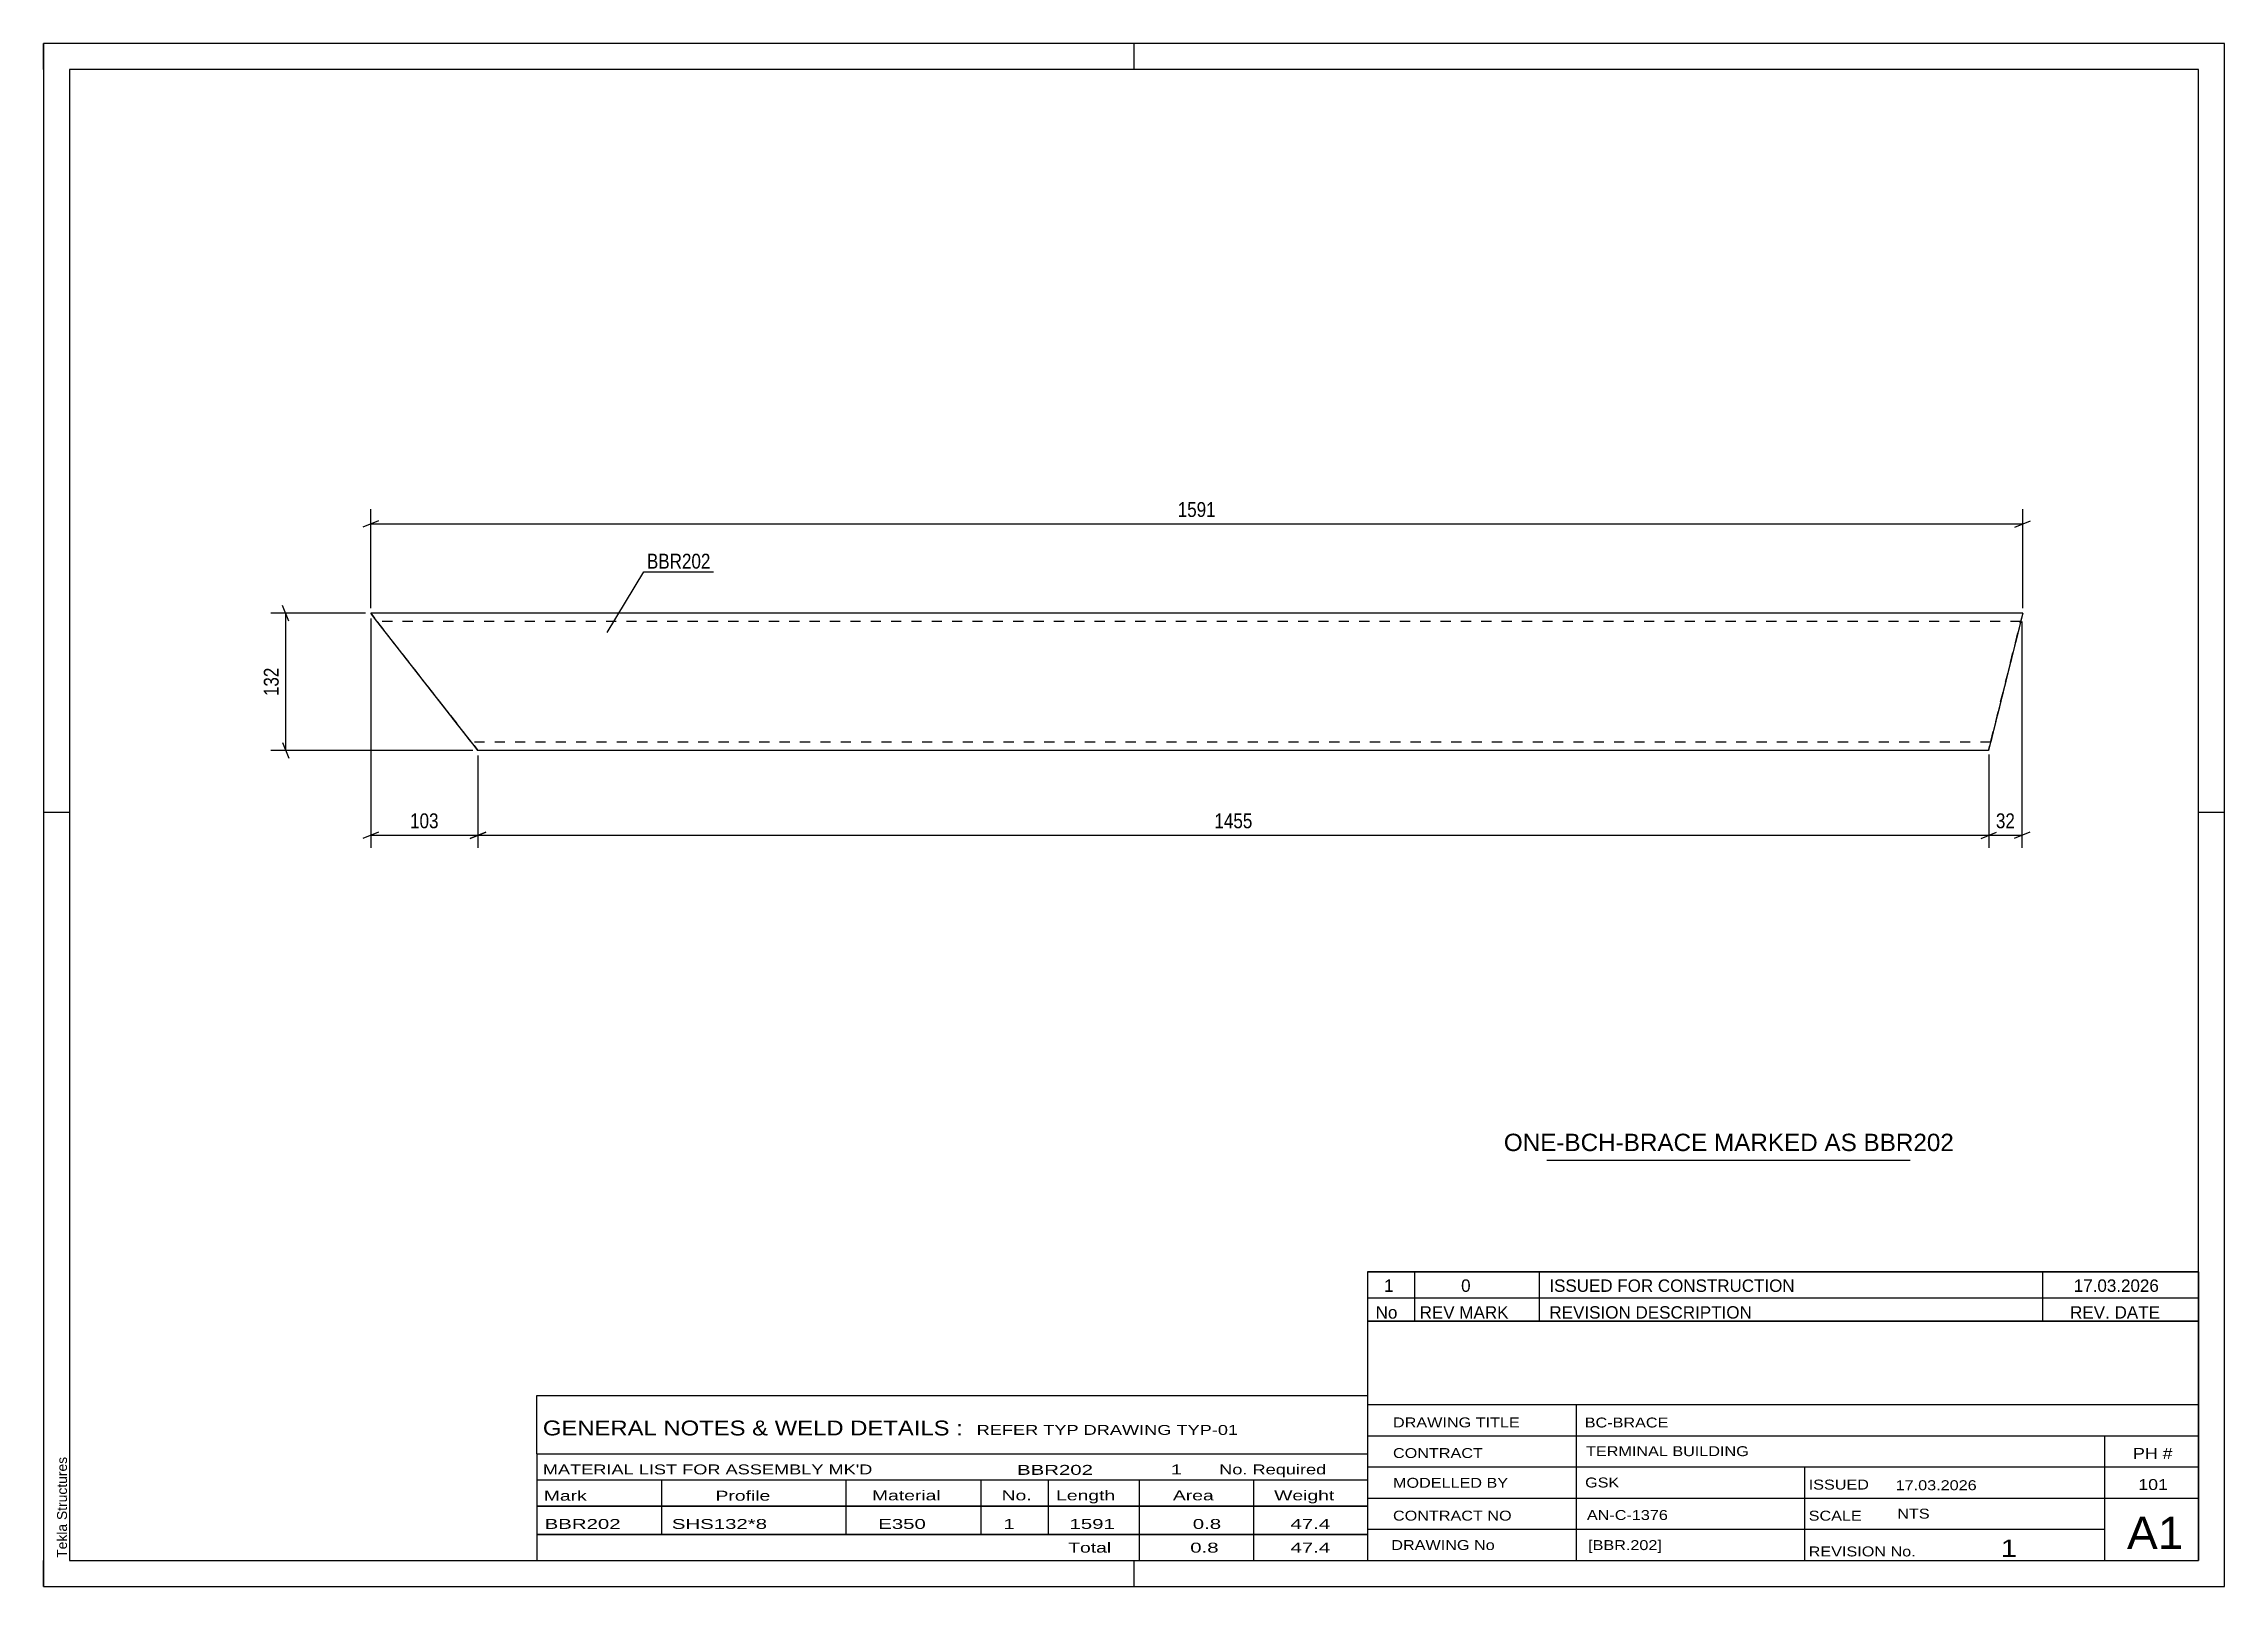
# Model space of a CAD drawing. Header units: millimetres. Extents: x 0 to 420, y 0 to 297.
import ezdxf

# ---------------------------------------------------------------- set-up
doc = ezdxf.new("R2010")
doc.units = ezdxf.units.MM
doc.linetypes.add('DXK_LINE_DOT2', pattern=[3.9198, 1.9599, -1.9599])
doc.styles.add('Arial', font='ARIAL.TTF', dxfattribs={"height": 0.2})
doc.styles.add('Arial Narrow', font='ARIALN.TTF', dxfattribs={"height": 0.2})

# ---------------------------------------------------------------- blocks, each defined once
blk = doc.blocks.new('Unknown-580581363-1360')
at = {"color": 5, "linetype": 'Continuous'}
for p, q in [((420, 297), (0, 297)), ((0, 297), (0, 0)), ((0, 292), (0, 297)), ((210, 292), (210, 297)), ((420, 0), (420, 297)), ((415, 292), (5, 292)), ((5, 292), (5, 5)), ((415, 5), (415, 292)), ((5, 149), (0, 149)), ((420, 149), (415, 149)), ((0, 0), (0, 5)), ((5, 5), (415, 5)), ((210, 0), (210, 5)), ((0, 0), (420, 0))]:
    blk.add_line(p, q, dxfattribs=at)
at = {"color": 174, "linetype": 'Continuous', "style": 'Arial'}
blk.add_text('Tekla Structures', height=1.9102, rotation=90, dxfattribs=at).set_placement((4.5, 5.5))
blk = doc.blocks.new('Part-580581363-1250 - 1164')
at = {"color": 2, "linetype": 'Continuous'}
for p, q in [((63, 187.33), (63, 187.33)), ((381.16, 187.33), (63, 187.33)), ((63.19, 187.08), (63, 187.33)), ((63.73, 186.39), (63.19, 187.08)), ((82.1, 162.9), (63.73, 186.39)), ((380.92, 186.39), (374.58, 160.93)), ((381.1, 187.08), (380.92, 186.39)), ((381.16, 187.33), (381.1, 187.08)), ((381.16, 187.33), (381.16, 187.33)), ((82.91, 161.87), (82.1, 162.9)), ((83.45, 161.17), (82.91, 161.87)), ((83.64, 160.93), (83.45, 161.17)), ((83.64, 160.93), (83.64, 160.93)), ((374.58, 160.93), (83.64, 160.93)), ((374.58, 160.93), (374.58, 160.93))]:
    blk.add_line(p, q, dxfattribs=at)
at = {"color": 7, "linetype": 'DXK_LINE_DOT2'}
for p, q in [((63, 187.33), (63, 187.33)), ((63, 187.33), (63.19, 187.08)), ((63.19, 187.08), (63.73, 186.39)), ((82.91, 161.87), (63.73, 186.39)), ((380.76, 185.73), (64.25, 185.73)), ((82.03, 163), (64.25, 185.73)), ((64.35, 185.61), (64.25, 185.73)), ((82.39, 162.53), (64.35, 185.61)), ((381.16, 187.33), (374.82, 161.87)), ((380.73, 185.61), (374.98, 162.53)), ((375.01, 162.65), (380.76, 185.73)), ((380.73, 185.61), (380.76, 185.73)), ((380.76, 185.73), (380.76, 185.73)), ((82.3, 162.65), (82.03, 163)), ((82.39, 162.53), (82.3, 162.65)), ((374.98, 162.53), (82.39, 162.53)), ((82.91, 161.87), (83.45, 161.17)), ((83.45, 161.17), (83.64, 160.93)), ((83.64, 160.93), (83.64, 160.93)), ((374.58, 160.93), (374.64, 161.17)), ((374.64, 161.17), (374.82, 161.87)), ((374.98, 162.53), (375.01, 162.65)), ((374.98, 162.53), (374.98, 162.53))]:
    blk.add_line(p, q, dxfattribs=at)
blk = doc.blocks.new('StraightDimension-580581363-1994 - 1164')
at = {"color": 7, "linetype": 'Continuous'}
for p, q in [((62, 187.33), (43.77, 187.33)), ((47.22, 185.83), (46.02, 188.83)), ((46.62, 160.93), (46.62, 187.33)), ((82.64, 160.93), (43.77, 160.93)), ((46.02, 162.43), (47.22, 159.43))]:
    blk.add_line(p, q, dxfattribs=at)
at = {"color": 0}
blk.add_wipeout([(45.87, 177.47), (41.67, 177.47), (41.67, 170.79), (45.87, 170.79)], dxfattribs=at)
at = {"color": 3, "style": 'Arial Narrow'}
blk.add_text('132', height=2.863, rotation=90.0002, dxfattribs=at).set_placement((45.27, 171.39))
blk = doc.blocks.new('StraightDimension-580581363-2064 - 1164')
at = {"color": 7, "linetype": 'Continuous'}
for p, q in [((83.64, 159.93), (83.64, 142.2)), ((374.64, 160.17), (374.64, 142.2)), ((85.14, 145.2), (82.14, 144)), ((83.64, 144.6), (374.64, 144.6)), ((373.14, 144), (376.14, 145.2))]:
    blk.add_line(p, q, dxfattribs=at)
at = {"color": 0}
blk.add_wipeout([(233.4, 145.35), (233.4, 149.55), (224.89, 149.55), (224.89, 145.35)], dxfattribs=at)
at = {"color": 3, "style": 'Arial Narrow'}
blk.add_text('1455', height=2.863, dxfattribs=at).set_placement((225.49, 145.95))
blk = doc.blocks.new('StraightDimension-580581363-2065 - 1164')
at = {"color": 7, "linetype": 'Continuous'}
for p, q in [((63, 186.33), (63, 142.2)), ((83.64, 159.93), (83.64, 142.2)), ((64.5, 145.2), (61.5, 144)), ((63, 144.6), (83.64, 144.6)), ((82.14, 144), (85.14, 145.2))]:
    blk.add_line(p, q, dxfattribs=at)
at = {"color": 0}
blk.add_wipeout([(76.66, 145.35), (76.66, 149.55), (69.98, 149.55), (69.98, 145.35)], dxfattribs=at)
at = {"color": 3, "style": 'Arial Narrow'}
blk.add_text('103', height=2.863, dxfattribs=at).set_placement((70.58, 145.95))
blk = doc.blocks.new('StraightDimension-580581363-1809 - 1164')
at = {"color": 7, "linetype": 'Continuous'}
for p, q in [((63, 188.33), (63, 207.38)), ((381.16, 188.33), (381.16, 207.38)), ((64.5, 205.13), (61.5, 203.93)), ((63, 204.53), (381.16, 204.53)), ((379.66, 203.93), (382.66, 205.13))]:
    blk.add_line(p, q, dxfattribs=at)
at = {"color": 0}
blk.add_wipeout([(226.33, 205.28), (226.33, 209.48), (217.82, 209.48), (217.82, 205.28)], dxfattribs=at)
at = {"color": 3, "style": 'Arial Narrow'}
blk.add_text('1591', height=2.863, dxfattribs=at).set_placement((218.42, 205.88))
blk = doc.blocks.new('StraightDimension-580581363-2063 - 1164')
at = {"color": 7, "linetype": 'Continuous'}
for p, q in [((381.01, 185.74), (381.01, 142.2)), ((374.64, 160.17), (374.64, 142.2)), ((373.14, 144), (376.14, 145.2)), ((374.64, 144.6), (381.01, 144.6)), ((382.51, 145.2), (379.51, 144))]:
    blk.add_line(p, q, dxfattribs=at)
at = {"color": 0}
blk.add_wipeout([(380.25, 145.35), (380.25, 149.55), (375.4, 149.55), (375.4, 145.35)], dxfattribs=at)
at = {"color": 3, "style": 'Arial Narrow'}
blk.add_text('32', height=2.863, dxfattribs=at).set_placement((376, 145.95))
blk = doc.blocks.new('Unknown-580581363-2134')
at = {"color": 7, "linetype": 'Continuous'}
for p, q in [((255, 51.05), (255, 5)), ((255, 51.05), (415, 51.05)), ((415, 51), (415, 5)), ((255, 35), (415, 35)), ((295.14, 35), (295.14, 5)), ((255, 29), (415, 29)), ((397, 5.05), (397, 29.05)), ((255, 23), (415, 23)), ((339.14, 23), (339.14, 5)), ((255, 17), (415, 17)), ((255, 11), (397, 11)), ((255, 5), (415, 5))]:
    blk.add_line(p, q, dxfattribs=at)
at = {"color": 7, "style": 'Arial Narrow'}
for s, height, width, p in [('DRAWING TITLE', 1.9089, 1.425378, (259.88, 30.61)), ('BC-BRACE', 1.909, 1.425378, (296.81, 30.59)), ('CONTRACT', 1.909, 1.425378, (259.88, 24.71)), ('TERMINAL BUILDING', 1.9089, 1.425378, (297.06, 25.07)), ('MODELLED BY', 1.9089, 1.425378, (259.88, 18.98)), ('GSK', 1.909, 1.425378, (296.88, 19.04)), ('ISSUED', 1.909, 1.425378, (339.94, 18.64)), ('17.03.2026', 1.909, 1.425378, (356.69, 18.52)), ('CONTRACT NO', 1.9089, 1.425378, (259.88, 12.66)), ('AN-C-1376', 1.909, 1.425378, (297.23, 12.78)), ('SCALE', 1.909, 1.425378, (339.94, 12.65)), ('A1', 6.204, 1.25, (401.24, 7.2)), ('DRAWING No', 1.909, 1.425378, (259.56, 7)), ('[BBR.202]', 1.909, 1.425378, (297.46, 6.99)), ('1', 3.34, 1.5, (376.91, 5.68)), ('REVISION No.', 1.9089, 1.425378, (339.94, 5.77))]:
    blk.add_text(s, height=height, dxfattribs=dict(at, width=width)).set_placement(p)
at = {"color": 7, "linetype": 'Continuous', "style": 'Arial Narrow'}
for s, height, width, p in [('PH #', 2.1, 1.42538, (402.4, 24.55)), ('101', 2.1, 1.42538, (403.41, 18.55)), ('NTS', 1.909, 1.425378, (357, 13.05))]:
    blk.add_text(s, height=height, dxfattribs=dict(at, width=width)).set_placement(p)
blk = doc.blocks.new('Unknown-580581363-2135')
at = {"color": 7, "linetype": 'Continuous'}
for p, q in [((255, 60.55), (415, 60.55)), ((415, 60.55), (255, 60.55)), ((255, 60.55), (255, 55.55)), ((264, 60.55), (264, 55.55)), ((288, 60.55), (288, 55.55)), ((385, 60.55), (385, 55.55)), ((415, 60.55), (415, 55.55)), ((255, 55.55), (415, 55.55)), ((255, 55.55), (255, 51.05)), ((255, 55.55), (415, 55.55)), ((264, 55.55), (264, 51.05)), ((288, 55.55), (288, 51.05)), ((385, 55.55), (385, 51.05)), ((415, 55.55), (415, 51.05)), ((415, 51.05), (255, 51.05))]:
    blk.add_line(p, q, dxfattribs=at)
at = {"color": 7, "linetype": 'Continuous', "style": 'Arial Narrow'}
for s, height, width, p in [('1', 2.39, 1.196471, (258.16, 56.7)), ('0', 2.39, 1.196471, (273, 56.7)), ('ISSUED FOR CONSTRUCTION', 2.3861, 1.196471, (290, 56.7)), ('17.03.2026', 2.386, 1.196471, (391, 56.7)), ('No', 2.386, 1.2, (256.54, 51.55)), ('REV MARK', 2.386, 1.2, (265, 51.55)), ('REVISION DESCRIPTION', 2.3861, 1.2, (290, 51.55)), ('REV. DATE', 2.386, 1.2, (390.28, 51.55))]:
    blk.add_text(s, height=height, dxfattribs=dict(at, width=width)).set_placement(p)
blk = doc.blocks.new('Unknown-580581363-2136')
at = {"color": 7, "linetype": 'Continuous'}
for p, q in [((95, 36.75), (255, 36.75)), ((95, 25.5), (95, 36.75)), ((255, 36.75), (255, 25.5)), ((95, 25.5), (255, 25.5)), ((95, 25.5), (95, 20.5)), ((255, 25.5), (255, 20.5)), ((95, 20.5), (255, 20.5)), ((95, 20.5), (95, 15.5)), ((119, 20.5), (119, 15.5)), ((154.5, 20.5), (154.5, 15.5)), ((180.5, 20.5), (180.5, 15.5)), ((193.5, 20.5), (193.5, 15.5)), ((211, 20.5), (211, 15.5)), ((233, 20.5), (233, 15.5)), ((255, 20.5), (255, 15.5)), ((95, 15.5), (255, 15.5)), ((95, 15.45), (95, 10.05)), ((95, 15.45), (255, 15.45)), ((119, 15.5), (119, 10)), ((154.5, 15.5), (154.5, 10)), ((180.5, 15.5), (180.5, 10)), ((193.5, 15.5), (193.5, 10)), ((211, 15.5), (211, 10)), ((233, 15.5), (233, 10)), ((255, 15.45), (255, 10.05)), ((95, 10.05), (255, 10.05)), ((95, 10), (255, 10)), ((95, 10), (95, 5)), ((211, 10), (211, 5)), ((233, 10), (233, 5)), ((255, 10), (255, 5)), ((95, 5), (255, 5))]:
    blk.add_line(p, q, dxfattribs=at)
at = {"color": 7, "style": 'Arial Narrow'}
for s, height, width, p in [('GENERAL NOTES & WELD DETAILS :', 2.8633, 1.4, (96.15, 29.06)), ('REFER TYP DRAWING TYP-01', 1.9089, 1.6, (179.7, 29.16)), ("MATERIAL LIST FOR ASSEMBLY MK'D", 1.9089, 1.6, (96.15, 21.56)), ('BBR202', 1.909, 1.794707, (187.48, 21.47)), ('1', 1.91, 1.794707, (217.08, 21.56)), ('No. Required', 1.9089, 1.6, (226.41, 21.56)), ('Mark', 1.909, 1.7, (96.34, 16.5)), ('Profile', 1.909, 1.7, (129.41, 16.5)), ('Material', 1.909, 1.7, (159.54, 16.56)), ('No.', 1.909, 1.7, (184.5, 16.56)), ('Length', 1.909, 1.7, (195, 16.56)), ('Area', 1.909, 1.7, (217.5, 16.56)), ('Weight', 1.909, 1.7, (237, 16.56))]:
    blk.add_text(s, height=height, dxfattribs=dict(at, width=width)).set_placement(p)
at = {"color": 7, "linetype": 'Continuous', "style": 'Arial Narrow'}
for s, height, width, p in [('BBR202', 1.909, 1.794707, (96.5, 11.06)), ('SHS132*8', 1.909, 1.794707, (121, 11.06)), ('E350', 1.909, 1.794707, (160.74, 11.06)), ('1', 1.91, 1.794707, (184.86, 11.06)), ('1591', 1.909, 1.794707, (197.58, 11.06)), ('0.8', 1.909, 1.794707, (221.32, 11.06)), ('47.4', 1.909, 1.794707, (240.14, 11.06)), ('Total', 1.909, 1.7, (197.33, 6.5)), ('0.8', 1.909, 1.794707, (220.83, 6.5)), ('47.4', 1.909, 1.794707, (240.14, 6.5))]:
    blk.add_text(s, height=height, dxfattribs=dict(at, width=width)).set_placement(p)
blk = doc.blocks.new('Unknown-580581363-2137')
at = {"color": 7, "linetype": 'Continuous'}
blk.add_line((289.5, 82.05), (359.5, 82.05), dxfattribs=at)
at = {"color": 7, "style": 'Arial'}
blk.add_text('ONE-BCH-BRACE MARKED AS BBR202', height=3.3428, dxfattribs=at).set_placement((281.23, 83.8))
blk = doc.blocks.new('Mark-580581363-1320 - 1164')
at = {"color": 0}
blk.add_wipeout([(128.44, 195.93), (128.44, 198.93), (116.2, 198.93), (116.2, 195.93)], dxfattribs=at)
blk.add_wipeout([(128.44, 195.93), (128.44, 198.93), (116.2, 198.93), (116.2, 195.93)], dxfattribs=at)
at = {"color": 30, "linetype": 'Continuous'}
for p, q in [((108.54, 183.62), (115.6, 195.33)), ((115.6, 195.33), (129.04, 195.33))]:
    blk.add_line(p, q, dxfattribs=at)
at = {"color": 3, "style": 'Arial Narrow'}
blk.add_text('BBR202', height=2.863, dxfattribs=at).set_placement((116.2, 195.93))

msp = doc.modelspace()

# ---------------------------------------------------------------- block references
for name in ['Unknown-580581363-1360', 'Part-580581363-1250 - 1164', 'Unknown-580581363-2137', 'Unknown-580581363-2135', 'Unknown-580581363-2134', 'Unknown-580581363-2136']:
    msp.add_blockref(name, (0, 0))

# ---------------------------------------------------------------- next in the draw order: block references
msp.add_blockref('StraightDimension-580581363-1994 - 1164', (0, 0))

# ---------------------------------------------------------------- next in the draw order: block references
msp.add_blockref('StraightDimension-580581363-2064 - 1164', (0, 0))

# ---------------------------------------------------------------- next in the draw order: block references
for name in ['StraightDimension-580581363-2065 - 1164', 'StraightDimension-580581363-2063 - 1164']:
    msp.add_blockref(name, (0, 0))

# ---------------------------------------------------------------- next in the draw order: block references
msp.add_blockref('StraightDimension-580581363-1809 - 1164', (0, 0))

# ---------------------------------------------------------------- next in the draw order: block references
msp.add_blockref('Mark-580581363-1320 - 1164', (0, 0))

doc.saveas('drawing.dxf')
